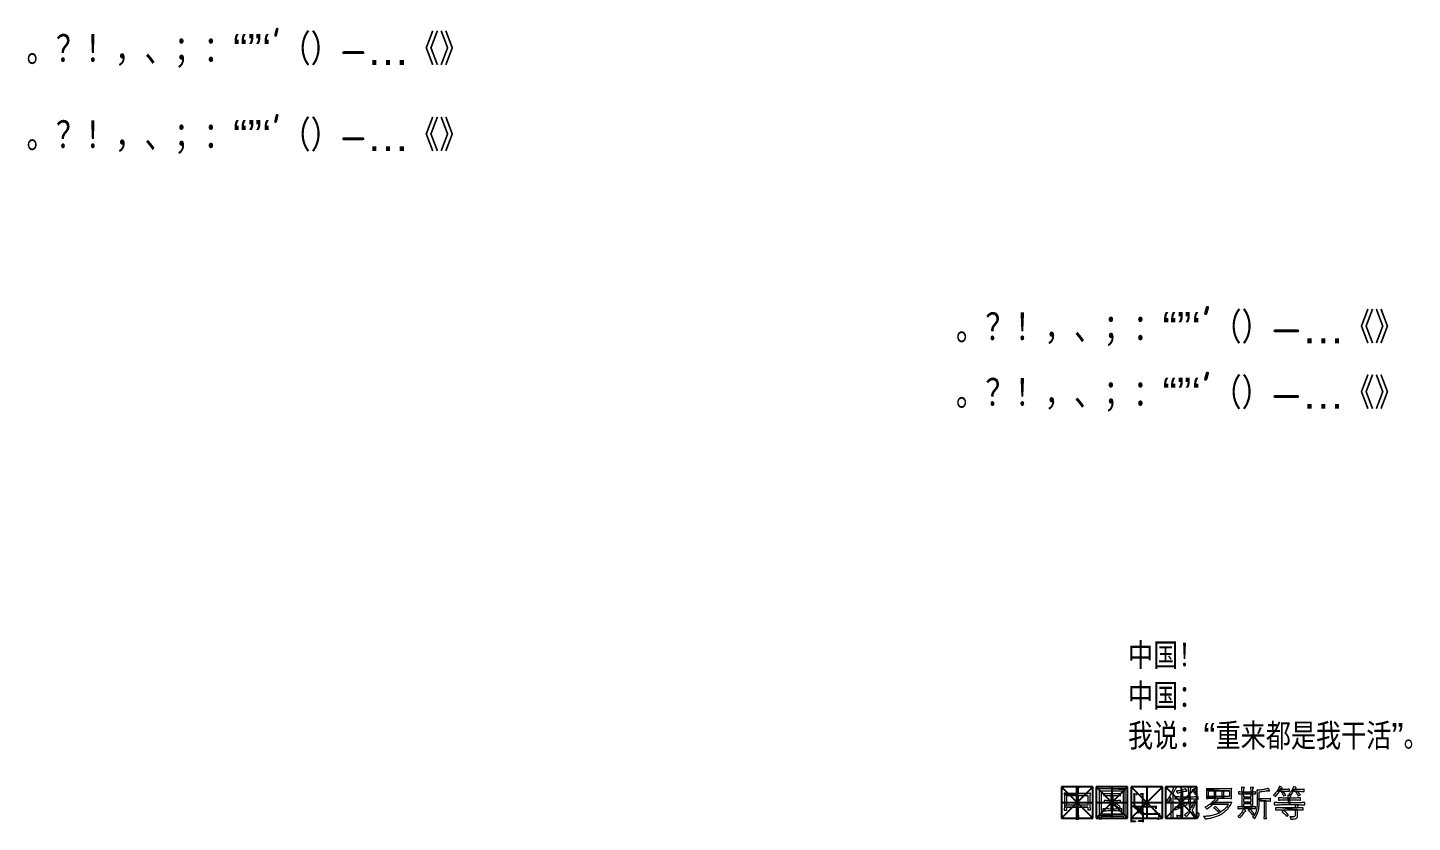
# Model space of a CAD drawing. Header units: millimetres. Extents: x -2979 to 9136, y 5799 to 12599.
# Drawn here: x 3476 to 9136, y 9350 to 12599 of the extents above; entities that cross this region are included whole.
import ezdxf

# ---------------------------------------------------------------- set-up
doc = ezdxf.new("R2010")
doc.units = ezdxf.units.MM
doc.header["$MEASUREMENT"] = 0
doc.styles.add('chin2', font='iso.shx', dxfattribs={"bigfont": 'chin2.shx'})
doc.styles.add('design', font='iso.shx', dxfattribs={"bigfont": 'design.shx'})
doc.styles.get("Standard").update_dxf_attribs({"font": 'simplex.shx'})
doc.styles.add('tssd', font='simplex.shx', dxfattribs={"bigfont": 'tssdchn.shx'})
doc.styles.add('xdx', font='simplex.shx', dxfattribs={"bigfont": 'xdx.shx'})
doc.dimstyles.get("Standard").update_dxf_attribs({"dimscale": 25, "dimtxt": 0.18, "dimasz": 0.18, "dimexe": 0.18, "dimexo": 0.0625, "dimgap": 0.09, "dimtad": 0, "dimtih": 1, "dimtoh": 1, "dimdec": 1, "dimzin": 12, "dimdsep": 46, "dimtxsty": 'Standard', "dimcen": 0.09, "dimadec": 0, "dimazin": 0, "dimtfac": 1, "dimtdec": 1, "dimtofl": 0, "dimtmove": 0, "dimatfit": 3, "dimfxl": 1, "dimtolj": 1, "dimtzin": 0, "dimarcsym": 0})

# ---------------------------------------------------------------- blocks, each defined once
blk = doc.blocks.new('rect128x128')
for p, q in [((-64, 64), (-64, -64)), ((64, 64), (-64, 64)), ((-64, 64), (64, -64)), ((64, 64), (-64, -64)), ((0, 64), (0, -64)), ((64, -64), (64, 64)), ((-64, 0), (64, 0)), ((-64, -64), (64, -64))]:
    blk.add_line(p, q)
blk = doc.blocks.new('*D4')
at = {"color": 0, "lineweight": -2, "transparency": 16777216}
for p, q in [((7986.2, 9366.4), (7986.2, 9350.4)), ((7990.7, 9354.9), (8004, 9354.9)), ((8030.3, 9354.9), (8016.9, 9354.9)), ((8034.8, 9366.4), (8034.8, 9350.4))]:
    blk.add_line(p, q, dxfattribs=at)
at = {"color": 0, "transparency": 16777216}
for points in [[(7990.7, 9355.6), (7990.7, 9354.1), (7986.2, 9354.9)], [(8030.3, 9355.6), (8030.3, 9354.1), (8034.8, 9354.9)]]:
    blk.add_solid(points, dxfattribs=at)
at = {"layer": 'Defpoints', "color": 0, "transparency": 16777216}
for p in [(7986.2, 9368), (8034.8, 9368), (8034.8, 9354.9)]:
    blk.add_point(p, dxfattribs=at)
at = {"color": 0, "transparency": 16777216, "insert": (8010.5, 9354.9), "char_height": 4.5, "attachment_point": 5}
blk.add_mtext('\\A1;48.6', dxfattribs=at)
blk = doc.blocks.new('*D5')
at = {"color": 0, "lineweight": -2, "transparency": 16777216}
for p, q in [((8051.7, 9385.5), (8104.5, 9385.5)), ((8051.7, 9368), (8104.5, 9368)), ((8100, 9363.5), (8095.5, 9363.5)), ((8100, 9381), (8100, 9372.5)), ((8100, 9368), (8100, 9363.5))]:
    blk.add_line(p, q, dxfattribs=at)
at = {"color": 0, "transparency": 16777216}
for points in [[(8099.2, 9381), (8100.7, 9381), (8100, 9385.5)], [(8099.2, 9372.5), (8100.7, 9372.5), (8100, 9368)]]:
    blk.add_solid(points, dxfattribs=at)
at = {"layer": 'Defpoints', "color": 0, "transparency": 16777216}
for p in [(8050.2, 9385.5), (8050.2, 9368), (8100, 9368)]:
    blk.add_point(p, dxfattribs=at)
at = {"color": 0, "transparency": 16777216, "insert": (8089.6, 9363.5), "char_height": 4.5, "attachment_point": 5}
blk.add_mtext('\\A1;17.5', dxfattribs=at)
blk = doc.blocks.new('*D6')
at = {"color": 0, "lineweight": -2, "transparency": 16777216}
for p, q in [((8000.6, 9428.8), (8000.6, 9470)), ((8005.1, 9465.5), (8011.2, 9465.5)), ((8030.3, 9465.5), (8024.2, 9465.5)), ((8034.8, 9378.3), (8034.8, 9470))]:
    blk.add_line(p, q, dxfattribs=at)
at = {"color": 0, "transparency": 16777216}
for points in [[(8005.1, 9466.3), (8005.1, 9464.8), (8000.6, 9465.5)], [(8030.3, 9466.3), (8030.3, 9464.8), (8034.8, 9465.5)]]:
    blk.add_solid(points, dxfattribs=at)
at = {"layer": 'Defpoints', "color": 0, "transparency": 16777216}
for p in [(8034.8, 9465.5), (8000.6, 9427.3), (8034.8, 9376.8)]:
    blk.add_point(p, dxfattribs=at)
at = {"color": 0, "transparency": 16777216, "insert": (8017.7, 9465.5), "char_height": 4.5, "attachment_point": 5}
blk.add_mtext('\\A1;34.2', dxfattribs=at)
blk = doc.blocks.new('*D7')
at = {"color": 0, "lineweight": -2, "transparency": 16777216}
for p, q in [((7997.2, 9415.5), (8091.3, 9415.5)), ((8086.8, 9411), (8086.8, 9405)), ((8086.8, 9390), (8086.8, 9396)), ((8047.3, 9385.5), (8091.3, 9385.5))]:
    blk.add_line(p, q, dxfattribs=at)
at = {"color": 0, "transparency": 16777216}
for points in [[(8086, 9411), (8087.5, 9411), (8086.8, 9415.5)], [(8086, 9390), (8087.5, 9390), (8086.8, 9385.5)]]:
    blk.add_solid(points, dxfattribs=at)
at = {"layer": 'Defpoints', "color": 0, "transparency": 16777216}
for p in [(7995.6, 9415.5), (8045.7, 9385.5), (8086.8, 9385.5)]:
    blk.add_point(p, dxfattribs=at)
at = {"color": 0, "transparency": 16777216, "insert": (8086.8, 9400.5), "char_height": 4.5, "attachment_point": 5}
blk.add_mtext('\\A1;30', dxfattribs=at)
blk = doc.blocks.new('*D8')
at = {"color": 0, "lineweight": -2, "transparency": 16777216}
for p, q in [((8018.8, 9399.5), (8025.7, 9393.5)), ((8019.8, 9400.5), (8026.6, 9394.5)), ((8026.2, 9400.9), (8029.2, 9404.2)), ((8016.4, 9389.7), (8011.9, 9389.7)), ((8019.4, 9393.1), (8016.4, 9389.7))]:
    blk.add_line(p, q, dxfattribs=at)
at = {"color": 0, "transparency": 16777216}
for points in [[(8018.8, 9393.5), (8019.9, 9392.6), (8022.3, 9396.4)], [(8025.6, 9401.3), (8026.8, 9400.4), (8023.2, 9397.5)]]:
    blk.add_solid(points, dxfattribs=at)
at = {"layer": 'Defpoints', "color": 0, "transparency": 16777216}
for p in [(8017.7, 9400.5), (8018.6, 9401.6), (8022.3, 9396.4)]:
    blk.add_point(p, dxfattribs=at)
at = {"color": 0, "transparency": 16777216, "insert": (8007.2, 9389.7), "char_height": 4.5, "attachment_point": 5}
blk.add_mtext('\\A1;1.4', dxfattribs=at)

msp = doc.modelspace()

# ---------------------------------------------------------------- linework, layer by layer
for p, q in [((8050.16, 9496.01), (8050.16, 9368.01)), ((7986.16, 9432.01), (8114.16, 9432.01)), ((8000.59, 9415.51), (7986.16, 9415.51)), ((8000.59, 9415.51), (8000.59, 9432.01)), ((8000.59, 9415.51), (8034.76, 9385.52)), ((8034.76, 9385.52), (8034.76, 9368.01)), ((8034.76, 9385.52), (8050.16, 9385.52))]:
    msp.add_line(p, q)
at = {"color": 2, "lineweight": 0}
for points in [[(7712.94, 9469.38), (7713.21, 9467.42), (7771.75, 9467.77), (7762.21, 9467.77), (7758.76, 9467.77), (7752.67, 9467.84), (7747, 9467.88), (7741.68, 9468), (7736.73, 9468.07), (7732.17, 9468.19), (7728.04, 9468.34), (7724.24, 9468.5), (7720.84, 9468.69), (7717.81, 9468.88), (7715.2, 9469.11)], [(7820.02, 9469.38), (7819.37, 9469.3), (7816.99, 9469.03), (7814.19, 9468.84), (7811.05, 9468.61), (7807.49, 9468.46), (7803.54, 9468.3), (7799.22, 9468.15), (7794.5, 9468.04), (7789.41, 9467.92), (7783.89, 9467.84), (7778.03, 9467.81), (7771.75, 9467.77), (7713.21, 9467.42), (7713.63, 9463.36), (7810.02, 9460.53), (7810.02, 9420.49), (7771.75, 9420.49), (7762.21, 9420.49), (7723.06, 9420.49), (7713.98, 9419.77), (7713.94, 9417.7), (7713.86, 9413.71), (7810.02, 9412.99), (7810.02, 9401.57), (7820.02, 9401.57), (7819.79, 9406.4), (7819.56, 9411.49), (7819.4, 9415.82), (7819.33, 9419.38), (7819.29, 9422.22), (7819.29, 9451.56), (7819.29, 9452.18), (7819.33, 9455.97), (7819.48, 9460.14), (7819.71, 9464.59)], [(7713.63, 9463.36), (7713.86, 9459.07), (7713.98, 9454.47), (7713.98, 9419.77), (7723.06, 9420.49), (7723.06, 9460.53), (7762.21, 9460.53), (7771.75, 9460.53), (7810.02, 9460.53)], [(7760.91, 9498.15), (7761.25, 9495.89), (7761.67, 9492.21), (7761.98, 9488.03), (7762.17, 9483.36), (7762.21, 9478.19), (7762.21, 9467.77), (7771.75, 9467.77), (7771.75, 9487.42), (7771.94, 9489.8), (7773.47, 9493.05), (7775.5, 9495.54), (7775.46, 9495.77), (7771.48, 9496.69), (7769.72, 9496.73), (7765.66, 9497.19)], [(7771.75, 9460.53), (7762.21, 9460.53), (7762.21, 9420.49), (7771.75, 9420.49)], [(7855.26, 9487.73), (7855.3, 9487.27), (7855.64, 9482.71), (7855.91, 9478.38), (7856.07, 9474.2), (7856.1, 9470.22), (7856.1, 9389.43), (7856.1, 9386.55), (7856.03, 9382.22), (7855.91, 9377.9), (7953.79, 9376.09), (7953.79, 9367.44), (7963.18, 9367.44), (7963.06, 9369.85), (7962.87, 9373.8), (7962.76, 9377.93), (7962.68, 9382.26), (7864.65, 9383.49), (7864.65, 9479.76), (7953.79, 9479.76), (7962.64, 9480.41), (7962.68, 9484.39), (7909.01, 9487), (7904.37, 9487), (7896.94, 9487), (7890.12, 9487.04), (7883.92, 9487.04), (7878.32, 9487.08), (7873.3, 9487.15), (7868.9, 9487.19), (7865.11, 9487.27), (7861.93, 9487.34), (7859.36, 9487.42), (7857.37, 9487.5), (7856.03, 9487.61)], [(7962.64, 9480.41), (7953.79, 9479.76), (7953.79, 9383.49), (7864.65, 9383.49), (7962.68, 9382.26), (7962.6, 9386.82), (7962.6, 9391.57), (7962.6, 9470.22), (7962.6, 9470.72), (7962.6, 9475.89)], [(7875.18, 9467.61), (7875.18, 9459.11), (7877.33, 9459.34), (7880.7, 9459.61), (7884.49, 9459.84), (7888.7, 9460.03), (7893.34, 9460.14), (7898.36, 9460.22), (7903.8, 9460.26), (7909.28, 9466.47), (7904.26, 9466.47), (7899.39, 9466.54), (7894.8, 9466.62), (7890.39, 9466.77), (7886.25, 9466.92), (7882.31, 9467.12), (7878.63, 9467.35)], [(7943.22, 9467.61), (7939.96, 9467.35), (7936.28, 9467.12), (7932.34, 9466.92), (7928.2, 9466.77), (7923.83, 9466.62), (7919.2, 9466.54), (7914.37, 9466.5), (7909.28, 9466.47), (7903.8, 9460.26), (7912.46, 9460.26), (7913.53, 9460.26), (7918.43, 9460.22), (7923.14, 9460.14), (7927.63, 9460.03), (7931.88, 9459.84), (7935.86, 9459.65), (7939.66, 9459.38), (7943.22, 9459.11)], [(7903.8, 9460.26), (7903.8, 9438.42), (7912.46, 9438.42), (7912.46, 9460.26)], [(7962.72, 9487.73), (7962.37, 9487.65), (7961.26, 9487.53), (7959.54, 9487.46), (7957.2, 9487.38), (7954.25, 9487.31), (7950.73, 9487.23), (7946.59, 9487.15), (7941.84, 9487.11), (7936.48, 9487.08), (7930.5, 9487.04), (7923.95, 9487), (7916.78, 9487), (7909.01, 9487), (7962.68, 9484.39)], [(8160.08, 9497.69), (8159.82, 9496.12), (8159.09, 9492.52), (8158.13, 9488.76), (8156.94, 9484.85), (8155.53, 9480.83), (8153.84, 9476.62), (8151.96, 9472.29), (8149.82, 9467.77), (8147.83, 9463.82), (8145.64, 9459.8), (8143.34, 9455.93), (8141.01, 9452.33), (8149.4, 9450.15), (8149.4, 9395.63), (8149.4, 9395.44), (8149.36, 9390.84), (8149.28, 9386.32), (8149.17, 9381.96), (8149.01, 9377.67), (8148.78, 9373.53), (8148.55, 9369.47), (8148.25, 9365.56), (8158.48, 9365.56), (8158.48, 9468.65), (8159.85, 9471.56), (8162.23, 9476.46), (8164.22, 9480.52), (8165.79, 9483.7), (8167.02, 9486), (8167.94, 9487.65), (8170.2, 9490.33), (8172.5, 9492.48), (8169.89, 9494.51), (8168.82, 9494.78), (8165.18, 9495.89)], [(8165.41, 9454.74), (8165.41, 9445.66), (8168.21, 9445.82), (8172.84, 9446.08), (8177.28, 9446.31), (8181.5, 9446.47), (8185.48, 9446.58), (8189.28, 9446.66), (8197.78, 9446.81), (8220.77, 9446.81), (8228.7, 9446.81), (8228.43, 9453.59), (8197.78, 9453.59), (8189.28, 9453.75), (8187.02, 9453.78), (8182.99, 9453.9), (8178.86, 9454.01), (8174.53, 9454.24), (8170.04, 9454.47)], [(8209.04, 9487.73), (8207.59, 9487), (8203.79, 9485.31), (8199.93, 9483.82), (8195.98, 9482.48), (8191.92, 9481.33), (8187.82, 9480.37), (8183.64, 9479.61), (8179.39, 9478.99), (8175.06, 9478.57), (8170.62, 9478.3), (8171.77, 9476.81), (8174.45, 9472.9), (8175.83, 9469.95), (8176.6, 9470.22), (8180.04, 9471.33), (8184.26, 9472.48), (8189.28, 9473.71), (8197.78, 9475.74), (8200.35, 9476.23), (8205.48, 9477.15), (8209.46, 9477.69), (8212.22, 9477.88), (8215.25, 9478.76), (8213.95, 9480.64), (8213.75, 9480.79), (8211.07, 9483.74)], [(8197.78, 9475.74), (8189.28, 9473.71), (8189.28, 9453.75), (8197.78, 9453.59)], [(8218.89, 9494.24), (8219.04, 9493.66), (8219.35, 9492.06), (8219.62, 9489.76), (8219.88, 9486.73), (8220.11, 9482.98), (8220.27, 9478.53), (8220.46, 9473.36), (8220.57, 9467.5), (8220.69, 9460.91), (8220.77, 9453.59), (8197.78, 9453.59), (8228.43, 9453.59), (8228.35, 9456.54), (8228.27, 9460.76), (8228.27, 9465.74), (8228.27, 9468.38), (8228.43, 9472.63), (8228.66, 9476.92), (8229, 9481.21), (8229, 9481.33), (8229.61, 9487.19), (8230.3, 9489.6), (8231.87, 9492.21), (8228.54, 9493.2), (8227.66, 9493.24), (8223.79, 9493.55)], [(8260.49, 9454.74), (8258.35, 9454.63), (8254.17, 9454.4), (8249.96, 9454.17), (8245.7, 9454.01), (8241.45, 9453.86), (8237.12, 9453.75), (8232.79, 9453.67), (8228.43, 9453.59), (8228.7, 9446.81), (8231.03, 9446.77), (8236.13, 9446.7), (8240.92, 9446.62), (8245.4, 9446.47), (8249.61, 9446.31), (8253.52, 9446.12), (8257.16, 9445.89), (8260.49, 9445.66)], [(8240.84, 9485.7), (8234.17, 9481.06), (8236.74, 9478.92), (8239.54, 9476.2), (8242.33, 9473.17), (8245.09, 9469.8), (8247.81, 9466.12), (8250.53, 9462.14), (8257.47, 9466.16), (8254.86, 9469.53), (8252.22, 9472.82), (8249.46, 9476.12), (8246.66, 9479.34), (8243.79, 9482.55)], [(8294.13, 9487.99), (8294.28, 9485.81), (8345.88, 9486.69), (8345.35, 9486.69), (8340.56, 9486.73), (8335.84, 9486.73), (8331.21, 9486.81), (8326.69, 9486.85), (8322.28, 9486.92), (8317.99, 9487.04), (8313.74, 9487.15), (8309.64, 9487.31), (8305.62, 9487.46), (8301.71, 9487.61), (8297.88, 9487.8)], [(8397.45, 9487.99), (8397.18, 9487.99), (8393.42, 9487.8), (8389.59, 9487.61), (8385.65, 9487.42), (8381.62, 9487.27), (8377.49, 9487.15), (8373.27, 9487.04), (8368.94, 9486.92), (8364.54, 9486.85), (8360.02, 9486.77), (8355.38, 9486.73), (8350.67, 9486.73), (8345.88, 9486.69), (8294.28, 9485.81), (8294.47, 9481.9), (8357.72, 9479.61), (8388.17, 9479.61), (8388.17, 9455.93), (8365.5, 9455.93), (8357.72, 9455.93), (8332.86, 9455.93), (8294.51, 9455.74), (8294.36, 9451.68), (8331.98, 9449.11), (8370.13, 9449.11), (8371.32, 9449.11), (8374.77, 9449.07), (8378.6, 9448.92), (8382.77, 9448.77), (8387.26, 9448.5), (8392.12, 9448.19), (8397.29, 9447.81), (8397.25, 9448.42), (8396.95, 9452.29), (8396.76, 9456.43), (8396.6, 9460.87), (8396.56, 9465.58), (8396.56, 9466.54), (8396.6, 9470.53), (8396.72, 9474.66), (8396.91, 9478.95), (8397.14, 9483.4)], [(8294.47, 9481.9), (8294.62, 9477.69), (8294.7, 9473.17), (8294.74, 9468.34), (8294.7, 9464.55), (8294.62, 9460.03), (8294.51, 9455.74), (8332.86, 9455.93), (8303.09, 9455.93), (8303.09, 9479.61), (8325.2, 9479.61), (8332.86, 9479.61), (8357.72, 9479.61)], [(8332.86, 9479.61), (8325.2, 9479.61), (8325.2, 9455.93), (8303.09, 9455.93), (8332.86, 9455.93)], [(8357.72, 9479.61), (8357.72, 9455.93), (8365.5, 9455.93), (8365.5, 9479.61), (8388.17, 9479.61)], [(8425.91, 9475.01), (8425.91, 9466.16), (8430.2, 9466.73), (8434.45, 9467.08), (8438.47, 9467.19), (8446.98, 9467.35), (8475.44, 9467.35), (8446.98, 9473.86), (8438.47, 9473.97), (8434.64, 9474.09), (8430.39, 9474.43)], [(8437.02, 9493.78), (8437.4, 9491.48), (8437.86, 9487.65), (8438.21, 9483.44), (8438.4, 9478.92), (8438.47, 9473.97), (8446.98, 9473.86), (8446.98, 9486.27), (8447.02, 9486.92), (8448.28, 9490.6), (8449.43, 9492.21), (8448.01, 9492.78), (8444.87, 9492.82), (8440.43, 9493.17)], [(8446.98, 9467.35), (8438.47, 9467.19), (8438.47, 9413.25), (8446.98, 9413.25), (8446.98, 9427.16), (8475.44, 9427.16), (8446.98, 9433.37), (8446.98, 9447.23), (8475.44, 9447.23), (8446.98, 9453.44)], [(8494.94, 9475.01), (8491.99, 9474.59), (8487.62, 9474.13), (8483.83, 9473.97), (8475.44, 9473.86), (8446.98, 9473.86), (8475.44, 9467.35), (8483.83, 9467.19), (8486.67, 9467.12), (8490.96, 9466.81), (8494.94, 9466.16)], [(8475.44, 9467.35), (8475.44, 9453.44), (8446.98, 9453.44), (8475.44, 9447.23), (8475.44, 9433.37), (8446.98, 9433.37), (8475.44, 9427.16), (8475.44, 9413.25), (8483.83, 9413.41), (8483.83, 9467.19)], [(8474.29, 9494.35), (8474.64, 9491.71), (8475.02, 9487.99), (8475.25, 9483.78), (8475.4, 9479.07), (8475.44, 9473.86), (8483.83, 9473.97), (8483.83, 9486.27), (8483.95, 9487.46), (8486.28, 9490.75), (8487.16, 9492.06), (8484.25, 9492.78), (8483.22, 9492.86), (8479.46, 9493.4)], [(8499.88, 9482.1), (8499.96, 9481.18), (8503.75, 9481.98)], [(8547.12, 9489.87), (8544.74, 9488.99), (8540.99, 9487.69), (8537, 9486.5), (8532.83, 9485.43), (8528.46, 9484.51), (8523.86, 9483.67), (8520.84, 9483.21), (8516.32, 9482.63), (8511.95, 9482.25), (8507.77, 9482.02), (8503.75, 9481.98), (8499.96, 9481.18), (8500.27, 9478.15), (8500.57, 9474.85), (8500.8, 9471.25), (8501.03, 9467.38), (8501.19, 9463.21), (8501.34, 9458.73), (8501.45, 9453.98), (8501.53, 9448.96), (8501.57, 9443.59), (8510, 9445.78), (8510, 9474.85), (8510.72, 9474.93), (8513.98, 9475.28), (8517.97, 9475.81), (8522.64, 9476.54), (8528.04, 9477.46), (8533.06, 9478.26), (8537.96, 9478.92), (8541.72, 9479.34), (8544.36, 9479.49), (8552.9, 9480.22), (8551.03, 9483.51), (8549.38, 9485.81)], [(8552.9, 9480.22), (8544.36, 9479.49), (8546.85, 9479.41), (8550.72, 9479.03)], [(8584.66, 9480.29), (8582.32, 9476.85), (8579.83, 9473.51), (8577.15, 9470.3), (8574.32, 9467.19), (8571.33, 9464.24), (8568.19, 9461.41), (8569.76, 9460.53), (8573.24, 9458.11), (8576.42, 9455.2), (8578.26, 9457.35), (8581.17, 9460.91), (8583.89, 9464.4), (8586.42, 9467.88), (8588.76, 9471.29), (8590.94, 9474.7), (8592.9, 9478.03), (8598.99, 9478.03)], [(8633.93, 9486.27), (8632.97, 9486), (8630.98, 9485.66), (8628.29, 9485.35), (8624.88, 9485.12), (8620.71, 9484.89), (8615.84, 9484.74), (8610.21, 9484.62), (8603.89, 9484.55), (8596.8, 9484.55), (8586.84, 9483.9), (8584.66, 9480.29), (8598.99, 9478.03), (8607.22, 9478.03), (8609.06, 9478.03), (8615.35, 9478), (8620.79, 9477.88), (8625.34, 9477.77), (8629.06, 9477.57), (8631.93, 9477.31), (8633.93, 9477.04)], [(8593.47, 9498.15), (8592.44, 9495.46), (8590.75, 9491.48), (8588.87, 9487.61), (8586.84, 9483.9), (8596.8, 9484.55), (8599.72, 9488.38), (8602.17, 9490.18), (8604.04, 9491.75), (8601.71, 9494.51), (8601.48, 9494.62), (8598.3, 9496)], [(8598.99, 9478.03), (8599.83, 9476.69), (8602.74, 9471.98), (8605.16, 9467.77), (8607.07, 9464.09), (8608.45, 9460.91), (8609.37, 9458.23), (8618.6, 9461.56), (8617.61, 9463.17), (8615.73, 9466.01), (8613.39, 9469.45), (8610.52, 9473.44), (8607.22, 9478.03)], [(8626.84, 9461.1), (8627.3, 9458.34), (8627.68, 9454.17), (8627.87, 9449.26), (8636.53, 9449.26), (8636.53, 9451.72), (8636.65, 9453.48), (8638.41, 9456.77), (8640.29, 9459.22), (8637.83, 9460.26), (8635.11, 9460.3), (8630.75, 9460.57)], [(8642.09, 9479.26), (8639.9, 9476.08), (8637.41, 9472.79), (8634.54, 9469.34), (8631.32, 9465.74), (8632.24, 9465.51), (8636.38, 9463.98), (8639.86, 9461.98), (8640.48, 9462.86), (8643.08, 9466.62), (8645.46, 9470.26), (8647.68, 9473.74), (8649.67, 9477.15), (8657.75, 9477.15)], [(8694.45, 9486.12), (8693.69, 9485.89), (8691.77, 9485.5), (8689.24, 9485.2), (8686.06, 9484.89), (8682.27, 9484.62), (8677.87, 9484.39), (8672.81, 9484.24), (8667.14, 9484.09), (8660.82, 9484.01), (8653.88, 9483.97), (8644.54, 9483.51), (8642.74, 9480.33), (8642.09, 9479.26), (8657.75, 9477.15), (8666.72, 9477.15), (8670.36, 9477.15), (8676.79, 9477.11), (8682.27, 9477.04), (8686.75, 9476.92), (8690.32, 9476.73), (8692.88, 9476.54), (8694.45, 9476.31)], [(8650.82, 9497.27), (8650.09, 9495.43), (8648.22, 9491.06), (8646.34, 9487.08), (8644.54, 9483.51), (8653.88, 9483.97), (8654.54, 9484.89), (8657.75, 9488.76), (8660.24, 9490.45), (8661.66, 9491.9), (8659.36, 9493.93), (8658.67, 9494.09), (8654.57, 9495.31)], [(8657.75, 9477.15), (8658.41, 9476.31), (8661.09, 9472.56), (8663.54, 9468.88), (8665.8, 9465.28), (8667.91, 9461.79), (8669.74, 9458.38), (8678.29, 9462.86), (8677.56, 9463.9), (8675.15, 9467.23), (8672.5, 9470.56), (8669.71, 9473.86), (8666.72, 9477.15)], [(7713.86, 9413.71), (7713.63, 9409.5), (7713.36, 9405.06), (7712.94, 9400.38), (7723.06, 9400.38), (7723.06, 9412.99), (7762.21, 9412.99), (7771.75, 9412.99), (7810.02, 9412.99)], [(7771.75, 9412.99), (7762.21, 9412.99), (7762.21, 9390.12), (7762.21, 9388.16), (7762.17, 9383.07), (7762.02, 9378.35), (7761.86, 9373.95), (7761.6, 9369.93), (7761.29, 9366.25), (7760.91, 9362.95), (7773.05, 9362.95), (7772.9, 9364.14), (7772.55, 9367.59), (7772.25, 9371.38), (7772.05, 9375.52), (7771.86, 9380.04), (7771.79, 9384.91), (7771.75, 9390.12)], [(7871.27, 9405.9), (7871.27, 9397.09), (7871.62, 9397.09), (7874.87, 9397.32), (7878.44, 9397.55), (7882.23, 9397.74), (7886.25, 9397.89), (7890.54, 9398.01), (7895.06, 9398.12), (7899.85, 9398.16), (7904.87, 9398.2), (7910.16, 9398.24), (7912.46, 9404.75), (7903.8, 9404.75), (7900.62, 9404.79), (7895.6, 9404.86), (7890.85, 9405.02), (7886.41, 9405.13), (7882.19, 9405.29), (7878.28, 9405.48), (7874.65, 9405.67)], [(7876.48, 9439.57), (7876.48, 9430.91), (7877.94, 9431.03), (7881.77, 9431.34), (7885.79, 9431.6), (7890.01, 9431.8), (7894.41, 9431.95), (7899.01, 9432.03), (7903.8, 9432.06), (7903.8, 9438.42), (7901.88, 9438.42), (7897.17, 9438.46), (7892.65, 9438.58), (7888.32, 9438.73), (7884.18, 9438.96), (7880.24, 9439.23)], [(7942.38, 9439.57), (7942.34, 9439.57), (7938.74, 9439.27), (7934.9, 9439), (7930.84, 9438.81), (7926.59, 9438.61), (7922.07, 9438.5), (7917.4, 9438.46), (7912.46, 9438.42), (7903.8, 9438.42), (7903.8, 9432.06), (7912.49, 9432.06), (7917.4, 9432.03), (7922.11, 9431.95), (7926.59, 9431.83), (7930.88, 9431.68), (7934.9, 9431.45), (7938.74, 9431.22), (7942.38, 9430.91)], [(7903.8, 9432.06), (7903.8, 9404.75), (7912.46, 9404.75), (7912.46, 9432.06), (7912.49, 9432.06)], [(7948.85, 9405.9), (7947.16, 9405.75), (7943.72, 9405.52), (7940, 9405.32), (7936.05, 9405.13), (7931.84, 9404.98), (7927.4, 9404.86), (7922.65, 9404.79), (7917.7, 9404.75), (7912.46, 9404.75), (7910.16, 9398.24), (7910.5, 9398.24), (7915.75, 9398.2), (7920.73, 9398.16), (7925.52, 9398.08), (7930, 9398.01), (7934.29, 9397.85), (7938.28, 9397.7), (7942.07, 9397.51), (7945.59, 9397.32), (7948.85, 9397.09)], [(7925.75, 9427.43), (7920.42, 9422.22), (7920.85, 9421.95), (7924.41, 9419.38), (7927.66, 9416.63), (7930.61, 9413.64), (7933.33, 9410.46), (7935.71, 9407.05), (7942.22, 9412.41), (7941.53, 9413.1), (7938.47, 9416.24), (7935.36, 9419.23), (7932.18, 9422.1), (7929.01, 9424.82)], [(8003.32, 9418.77), (7997.85, 9412.26), (7999.53, 9410.96), (8002.98, 9408.31), (8006.35, 9405.59), (8009.65, 9402.83), (8012.9, 9400.04), (8016.08, 9397.2), (8019.22, 9394.33), (8022.29, 9391.38), (8025.28, 9388.43), (8028.19, 9385.4), (8031.06, 9382.34), (8038.45, 9388.7), (8035.5, 9391.42), (8031.94, 9394.67), (8028.49, 9397.82), (8025.08, 9400.8), (8021.75, 9403.72), (8018.53, 9406.51), (8015.35, 9409.19), (8012.21, 9411.76), (8009.19, 9414.21), (8006.24, 9416.55)], [(8141.01, 9452.33), (8138.63, 9448.88), (8136.14, 9445.66), (8133.61, 9442.68), (8131.05, 9439.88), (8134.11, 9439.04), (8137.94, 9437.27), (8140.85, 9434.82), (8141.01, 9435.01), (8142.46, 9437.39), (8144.34, 9440.72), (8146.64, 9444.97), (8149.4, 9450.15)], [(8214.67, 9431.03), (8213.18, 9430.19), (8209.66, 9428.27), (8205.94, 9426.36), (8201.96, 9424.36), (8197.78, 9422.37), (8189.28, 9418.77), (8188.97, 9418.66), (8183.84, 9416.66), (8179.09, 9415.02), (8174.79, 9413.71), (8170.96, 9412.72), (8167.55, 9412.03), (8164.57, 9411.68), (8189.28, 9410.96), (8189.28, 9384.06), (8189.12, 9381.96), (8187.51, 9378.7), (8186.29, 9378.01), (8181.88, 9377.28), (8197.17, 9375.67), (8197.78, 9380.16), (8197.78, 9414.71), (8216.13, 9422.68), (8215.13, 9427.01)], [(8164.57, 9411.68), (8165.79, 9409.65), (8167.36, 9405.78), (8168.32, 9401.42), (8189.28, 9410.96)], [(8197.78, 9446.81), (8189.28, 9446.66), (8189.28, 9418.77), (8197.78, 9422.37)], [(8228.7, 9446.81), (8220.77, 9446.81), (8220.92, 9443.52), (8221.19, 9439.15), (8221.53, 9434.82), (8221.99, 9430.53), (8222.53, 9426.28), (8223.18, 9422.07), (8223.91, 9417.89), (8224.71, 9413.75), (8225.63, 9409.65), (8233.18, 9410.53), (8232.72, 9412.37), (8231.99, 9415.78), (8231.3, 9419.46), (8230.73, 9423.37), (8230.19, 9427.54), (8229.69, 9431.99), (8229.31, 9436.66), (8228.96, 9441.6)], [(8243.29, 9439.15), (8243.18, 9438.42), (8242.49, 9434.52), (8241.57, 9430.57), (8240.38, 9426.59), (8238.96, 9422.6), (8237.28, 9418.62), (8235.36, 9414.56), (8233.18, 9410.53), (8225.63, 9409.65), (8226.59, 9405.59), (8227.7, 9401.57), (8226.78, 9400.23), (8224.56, 9397.43), (8222.03, 9394.64), (8230.57, 9393.18), (8232.1, 9389.46), (8234.17, 9385.14), (8236.32, 9381.27), (8238.54, 9377.86), (8240.88, 9374.95), (8252.41, 9376.4), (8251.76, 9376.48), (8248.96, 9378.24), (8245.47, 9382.34), (8243.94, 9384.56), (8242.1, 9387.74), (8240.23, 9391.53), (8238.31, 9395.9), (8236.36, 9400.84), (8236.74, 9401.46), (8238.81, 9404.83), (8240.8, 9408.43), (8242.68, 9412.3), (8244.48, 9416.36), (8246.16, 9420.65), (8248.23, 9425.63), (8250.26, 9429.34), (8251.95, 9430.76), (8254.13, 9432.49), (8251.95, 9434.52), (8250.72, 9435.05), (8246.85, 9437.01)], [(8398.29, 9432.22), (8397.94, 9432.18), (8394.96, 9431.91), (8391.55, 9431.68), (8387.72, 9431.53), (8383.42, 9431.37), (8378.67, 9431.26), (8373.46, 9431.22), (8367.83, 9431.18), (8327.53, 9431.18), (8314.09, 9428.73), (8313.17, 9427.93), (8309.57, 9425.05), (8383.85, 9424.25), (8383, 9422.6), (8381.13, 9419.31), (8378.98, 9416.13), (8376.61, 9412.99), (8374, 9409.88), (8371.17, 9406.86), (8368.1, 9403.91), (8364.77, 9401.03), (8361.21, 9398.2), (8357.41, 9395.44), (8353.39, 9392.72), (8343.97, 9392.07), (8347.03, 9388.97), (8345.73, 9388.32), (8342.28, 9386.74), (8338.64, 9385.25), (8334.77, 9383.79), (8330.71, 9382.42), (8326.46, 9381.11), (8321.98, 9379.89), (8317.27, 9378.7), (8316.35, 9378.51), (8311.98, 9377.55), (8307.69, 9376.71), (8303.44, 9375.98), (8299.18, 9375.37), (8294.97, 9374.83), (8290.83, 9374.45), (8286.69, 9374.14), (8282.6, 9373.95), (8284.93, 9371.69), (8287.08, 9368.24), (8288.38, 9364.1), (8290.49, 9364.33), (8294.32, 9364.83), (8298.26, 9365.44), (8302.36, 9366.13), (8306.58, 9366.98), (8310.98, 9367.9), (8315.5, 9368.89), (8320.14, 9370.04), (8323.89, 9371), (8328.26, 9372.23), (8332.47, 9373.6), (8336.53, 9375.02), (8340.44, 9376.59), (8344.2, 9378.24), (8347.76, 9380.04), (8351.21, 9381.88), (8351.44, 9382.03), (8355.11, 9384.22), (8358.72, 9386.51), (8362.24, 9388.93), (8365.69, 9391.46), (8369.02, 9394.1), (8372.28, 9396.82), (8375.49, 9399.69), (8376.38, 9400.54), (8378.75, 9402.95), (8381.16, 9405.63), (8383.58, 9408.62), (8385.99, 9411.88), (8388.44, 9415.4), (8390.89, 9419.19), (8393.35, 9423.25), (8395.8, 9427.58)], [(8309.57, 9425.05), (8306, 9422.33), (8302.44, 9419.84), (8298.88, 9417.54), (8295.31, 9415.48), (8291.75, 9413.64), (8288.23, 9411.95), (8290.22, 9410.84), (8293.55, 9408.2), (8296, 9405.02), (8297.31, 9405.82), (8300.87, 9408.2), (8304.39, 9410.65), (8307.8, 9413.18), (8311.17, 9415.82), (8314.43, 9418.54), (8317.61, 9421.34), (8320.71, 9424.25), (8383.85, 9424.25)], [(8294.36, 9451.68), (8294.13, 9447.81), (8297.08, 9448.04), (8300.68, 9448.27), (8304.47, 9448.46), (8308.49, 9448.65), (8312.78, 9448.77), (8317.23, 9448.92), (8321.94, 9449), (8326.84, 9449.07), (8331.98, 9449.11)], [(8331.98, 9449.11), (8331.32, 9447.89), (8329.41, 9444.9), (8327.15, 9441.79), (8324.47, 9438.65), (8321.4, 9435.43), (8317.92, 9432.1), (8314.09, 9428.73), (8327.53, 9431.18), (8330.56, 9434.13), (8334.5, 9437.7), (8337.45, 9439.99), (8339.37, 9441.03), (8341.97, 9442.6), (8340.21, 9444.21), (8339.75, 9444.36), (8336.07, 9446.24), (8332.86, 9449.11), (8370.13, 9449.11)], [(8331.4, 9414.56), (8324.35, 9409.08), (8324.7, 9408.81), (8328.03, 9406.24), (8331.32, 9403.56), (8334.58, 9400.84), (8337.76, 9398.01), (8340.9, 9395.06), (8343.97, 9392.07), (8353.39, 9392.72), (8352.66, 9393.53), (8349.64, 9396.7), (8346.65, 9399.85), (8343.62, 9402.91), (8340.6, 9405.9), (8337.53, 9408.85), (8334.47, 9411.76)], [(8422.42, 9414.4), (8422.42, 9405.75), (8423.8, 9405.98), (8427.29, 9406.36), (8431.39, 9406.67), (8436.06, 9406.86), (8441.35, 9406.89), (8478.2, 9406.89), (8438.47, 9413.25), (8434.99, 9413.33), (8430.62, 9413.52), (8426.45, 9413.91)], [(8445.83, 9403.72), (8444.18, 9400.42), (8442.11, 9396.67), (8439.85, 9393.07), (8437.44, 9389.58), (8434.87, 9386.25), (8432.15, 9383.07), (8429.28, 9379.96), (8426.22, 9377.05), (8423, 9374.22), (8424.34, 9373.83), (8428.02, 9372), (8431.23, 9369.16), (8431.92, 9369.93), (8434.61, 9372.99), (8437.29, 9376.13), (8439.97, 9379.43), (8442.65, 9382.84), (8445.33, 9386.36), (8448.01, 9390), (8450.54, 9393.22), (8452.92, 9395.21), (8455.37, 9397.09), (8455.37, 9397.09), (8452.19, 9399.23), (8449.16, 9400.73)], [(8495.4, 9414.4), (8492.72, 9414.06), (8488.54, 9413.68), (8483.83, 9413.41), (8475.44, 9413.25), (8446.98, 9413.25), (8438.47, 9413.25), (8478.2, 9406.89), (8478.39, 9406.89), (8483.18, 9406.82), (8487.62, 9406.63), (8491.69, 9406.24), (8495.4, 9405.75)], [(8470.69, 9405.32), (8464.49, 9400.84), (8466.06, 9399.42), (8469.01, 9396.63), (8471.88, 9393.64), (8474.68, 9390.46), (8477.4, 9387.13), (8480.08, 9383.6), (8482.68, 9379.89), (8488.89, 9385.94), (8488.2, 9386.82), (8485.29, 9390.42), (8482.34, 9393.83), (8479.43, 9397.01), (8476.51, 9400), (8473.6, 9402.76)], [(8501.57, 9443.59), (8501.61, 9438), (8501.61, 9435.93), (8501.53, 9430.42), (8501.38, 9425.21), (8501.15, 9420.26), (8500.84, 9415.63), (8500.46, 9411.3), (8499.96, 9407.28), (8499.42, 9403.56), (8498.77, 9400.15), (8498.04, 9397.01), (8497.28, 9394.18), (8496.4, 9391.57), (8494.75, 9387.63), (8492.8, 9383.87), (8490.54, 9380.39), (8487.97, 9377.13), (8485.1, 9374.1), (8481.95, 9371.34), (8484.67, 9370.39), (8488.16, 9368.2), (8491.07, 9365.14), (8493.41, 9368.62), (8495.94, 9372.61), (8498.2, 9376.52), (8500.23, 9380.35), (8502.07, 9384.1), (8503.64, 9387.78), (8504.98, 9391.38), (8506.09, 9394.9), (8506.28, 9395.71), (8506.97, 9398.62), (8507.58, 9401.84), (8508.12, 9405.36), (8508.58, 9409.19), (8509, 9413.33), (8509.31, 9417.77), (8509.58, 9422.49), (8509.81, 9427.54), (8509.92, 9432.91), (8510, 9438.58), (8530.07, 9438.58)], [(8555.62, 9447.54), (8555.16, 9447.43), (8552.17, 9446.81), (8548.5, 9446.39), (8544.21, 9446.05), (8539.26, 9445.85), (8533.67, 9445.78), (8510, 9445.78), (8501.57, 9443.59), (8530.07, 9438.58), (8538.15, 9438.58), (8538.81, 9438.54), (8543.67, 9438.38), (8548.11, 9438.04), (8552.1, 9437.5), (8555.62, 9436.81)], [(8530.07, 9438.58), (8530.07, 9389.27), (8530.07, 9387.24), (8529.99, 9382.53), (8529.84, 9378.09), (8529.61, 9373.87), (8529.3, 9369.89), (8528.92, 9366.13), (8539.3, 9366.13), (8539.15, 9367.71), (8538.77, 9371.65), (8538.5, 9375.75), (8538.31, 9380.04), (8538.19, 9384.56), (8538.15, 9389.27), (8538.15, 9438.58)], [(8571.67, 9431.49), (8571.67, 9421.22), (8573.97, 9421.38), (8577.46, 9421.61), (8581.1, 9421.84), (8584.81, 9422.03), (8588.72, 9422.22), (8592.71, 9422.37), (8596.84, 9422.52), (8601.1, 9422.68), (8605.46, 9422.79), (8609.94, 9422.87), (8614.58, 9422.95), (8619.33, 9423.02), (8624.23, 9423.06), (8629.21, 9423.1), (8634.35, 9423.1), (8636.53, 9429.61), (8627.87, 9429.61), (8627.07, 9429.61), (8622.17, 9429.65), (8617.38, 9429.69), (8612.66, 9429.77), (8608.07, 9429.84), (8603.59, 9429.96), (8599.22, 9430.07), (8594.97, 9430.22), (8590.83, 9430.38), (8586.77, 9430.57), (8582.82, 9430.76), (8578.99, 9430.99), (8575.28, 9431.22)], [(8576.16, 9409.81), (8576.16, 9401.11), (8578.84, 9401.34), (8582.17, 9401.53), (8585.96, 9401.68), (8590.22, 9401.84), (8594.93, 9401.91), (8600.1, 9401.95), (8605.77, 9401.99), (8657.64, 9401.99), (8666.56, 9401.99), (8605.77, 9408.93), (8600.48, 9408.93), (8595.27, 9409), (8590.52, 9409.08), (8586.23, 9409.19), (8582.4, 9409.39), (8579.03, 9409.58)], [(8588.41, 9450.84), (8588.41, 9441.18), (8589.18, 9441.26), (8592.48, 9441.53), (8596.04, 9441.79), (8599.87, 9442.02), (8603.89, 9442.22), (8608.18, 9442.41), (8612.74, 9442.52), (8617.53, 9442.64), (8622.59, 9442.71), (8627.87, 9442.75), (8627.87, 9449.26), (8626.57, 9449.26), (8621.36, 9449.34), (8616.38, 9449.42), (8611.63, 9449.53), (8607.15, 9449.69), (8602.9, 9449.84), (8598.91, 9450.07), (8595.16, 9450.3), (8591.67, 9450.57)], [(8608.07, 9399.81), (8602.74, 9393.45), (8604.96, 9391.84), (8608.49, 9389.12), (8611.82, 9386.32), (8614.96, 9383.41), (8617.87, 9380.46), (8620.59, 9377.4), (8623.08, 9374.22), (8629.9, 9380.58), (8627.53, 9382.99), (8624.5, 9385.9), (8621.4, 9388.77), (8618.22, 9391.61), (8614.92, 9394.37), (8611.55, 9397.13)], [(8689.4, 9409.81), (8688.63, 9409.69), (8685.83, 9409.46), (8682.23, 9409.27), (8677.83, 9409.12), (8672.62, 9409), (8666.56, 9408.93), (8657.64, 9408.93), (8605.77, 9408.93), (8666.56, 9401.99), (8668.79, 9401.95), (8674.49, 9401.88), (8679.44, 9401.76), (8683.57, 9401.57), (8686.91, 9401.38), (8689.4, 9401.11)], [(8678.71, 9450.84), (8675.99, 9450.57), (8672.66, 9450.3), (8669.06, 9450.07), (8665.19, 9449.84), (8661.05, 9449.69), (8656.68, 9449.53), (8652.01, 9449.42), (8647.1, 9449.34), (8641.97, 9449.26), (8636.53, 9449.26), (8627.87, 9449.26), (8627.87, 9442.75), (8636.53, 9442.75), (8641.24, 9442.75), (8646.34, 9442.71), (8651.24, 9442.64), (8655.88, 9442.52), (8660.28, 9442.37), (8664.42, 9442.18), (8668.37, 9441.99), (8672.04, 9441.76), (8675.49, 9441.49), (8678.71, 9441.18)], [(8627.87, 9442.75), (8627.87, 9429.61), (8636.53, 9429.61), (8636.53, 9442.75)], [(8696.91, 9431.49), (8696.45, 9431.45), (8693, 9431.18), (8689.4, 9430.95), (8685.72, 9430.72), (8681.89, 9430.53), (8677.9, 9430.38), (8673.81, 9430.19), (8669.59, 9430.07), (8665.26, 9429.96), (8660.78, 9429.84), (8656.18, 9429.77), (8651.47, 9429.69), (8646.61, 9429.65), (8641.63, 9429.61), (8636.53, 9429.61), (8634.35, 9423.1), (8637.68, 9423.1), (8642.74, 9423.06), (8647.64, 9423.02), (8652.47, 9422.98), (8657.1, 9422.91), (8661.66, 9422.83), (8666.07, 9422.72), (8670.36, 9422.6), (8674.53, 9422.45), (8678.59, 9422.3), (8682.5, 9422.1), (8686.29, 9421.91), (8689.97, 9421.68), (8693.5, 9421.45), (8696.91, 9421.22)], [(8666.56, 9401.99), (8657.64, 9401.99), (8657.64, 9383.07), (8657.56, 9381.23), (8656.68, 9376.82), (8654.73, 9374.37), (8651.62, 9373.14), (8647.07, 9372.65), (8636.53, 9371.31), (8638.22, 9367.17), (8638.83, 9363.68), (8642.39, 9363.72), (8647.03, 9363.87), (8651.09, 9364.14), (8654.57, 9364.56), (8656.07, 9364.79), (8660.28, 9366.1), (8663.54, 9368.01), (8664.76, 9369.43), (8666.14, 9372.99), (8666.56, 9377.97)], [(8656.6, 9421.07), (8657.06, 9418.16), (8657.45, 9413.98), (8657.64, 9408.93), (8666.56, 9408.93), (8666.56, 9411.68), (8666.72, 9413.41), (8668.44, 9416.74), (8670.32, 9419.19), (8667.87, 9420.19), (8664.84, 9420.26), (8660.51, 9420.53)], [(7855.91, 9377.9), (7855.76, 9373.64), (7855.53, 9369.43), (7855.26, 9365.25), (7864.65, 9365.25), (7864.65, 9376.09), (7953.79, 9376.09)], [(8172.07, 9378.28), (8173.76, 9375.56), (8175.48, 9371.65), (8176.1, 9368.01), (8176.33, 9368.01), (8181.69, 9368.2), (8186.21, 9368.66), (8189.96, 9369.47), (8192.88, 9370.62), (8195.29, 9372.38), (8197.17, 9375.67), (8181.88, 9377.28), (8180.81, 9377.28), (8176.86, 9377.59)], [(8222.03, 9394.64), (8219.12, 9391.84), (8215.86, 9389.08), (8212.26, 9386.32), (8208.31, 9383.6), (8203.99, 9380.88), (8205.98, 9379.85), (8209.46, 9377.32), (8211.95, 9374.37), (8212.68, 9375.02), (8216.21, 9378.24), (8219.5, 9381.38), (8222.6, 9384.45), (8225.48, 9387.43), (8228.12, 9390.35), (8230.57, 9393.18)], [(8256.16, 9390), (8255.93, 9384.94), (8255.24, 9380.19), (8254.06, 9377.36), (8252.41, 9376.4), (8240.88, 9374.95), (8243.29, 9372.49), (8243.67, 9372.15), (8247.81, 9368.82), (8251.34, 9366.79), (8254.29, 9366.13), (8254.82, 9366.17), (8258.15, 9367.59), (8260.76, 9371.19), (8261.72, 9373.37), (8262.87, 9377.01), (8263.9, 9381.38), (8264.82, 9386.51), (8263.86, 9386.67), (8259.88, 9387.86)], [(8635.38, 9373.49), (8636.53, 9371.31), (8647.07, 9372.65), (8644.27, 9372.72), (8640.06, 9372.99)]]:
    msp.add_lwpolyline(points, close=True, dxfattribs=at)
msp.add_arc((7894.89, 9260.64), 187.5, 41.75913, 55.68738)

# ---------------------------------------------------------------- block references
for p in [(7765.95, 9432.01), (7907.63, 9432.01), (8050.16, 9432.01), (8190.98, 9432.01)]:
    msp.add_blockref('rect128x128', p)

# ---------------------------------------------------------------- texts
for style, p in [('chin2', (3470.61, 12447.17)), ('design', (3470.61, 12094.95))]:
    msp.add_text('。？！，、；：“”‘’（）—…《》', height=127, dxfattribs=dict(style=style)).set_placement(p)
at = {"color": 3, "style": 'tssd'}
msp.add_text('。？！，、；：“”‘’（）—…《》', height=127, dxfattribs=at).set_placement((7270.14, 11309.4))
at = {"color": 6, "style": 'xdx'}
msp.add_text('。？！，、；：“”‘’（）—…《》', height=127, dxfattribs=at).set_placement((7270.14, 11041.14))
at = {"color": 2, "style": 'xdx'}
for s, p in [('中国！', (7973.78, 9977.09)), ('中国：', (7973.78, 9811.14)), ('我说：“重来都是我干活”。', (7973.78, 9647.9))]:
    msp.add_text(s, height=108, dxfattribs=at).set_placement(p)

# ---------------------------------------------------------------- dimensions: what is measured, and where the dimension line sits
for base, p1, p2, picture, middle in [((8034.76, 9465.53), (8000.59, 9427.27), (8034.76, 9376.76), '*D6', (8017.67, 9465.53)), ((8034.76, 9354.88), (7986.16, 9368.01), (8034.76, 9368.01), '*D4', (8010.46, 9354.88))]:
    dim = msp.add_linear_dim(base=base, p1=p1, p2=p2, dimstyle='Standard')
    dim.commit()
    dim.dimension.update_dxf_attribs({"geometry": picture, "text_midpoint": middle})
for base, p1, p2, picture, middle in [((8086.78, 9385.52), (7995.65, 9415.51), (8045.73, 9385.52), '*D7', (8086.78, 9400.52)), ((8099.96, 9368.01), (8050.16, 9385.52), (8050.16, 9368.01), '*D5', (8089.57, 9363.51))]:
    dim = msp.add_linear_dim(base=base, p1=p1, p2=p2, angle=90, dimstyle='Standard')
    dim.commit()
    dim.dimension.update_dxf_attribs({"geometry": picture, "text_midpoint": middle})
dim = msp.add_aligned_dim(p1=(8018.58, 9401.56), p2=(8017.67, 9400.52), distance=6.19, dimstyle='Standard')
dim.commit()
dim.dimension.update_dxf_attribs({"geometry": '*D8', "text_midpoint": (8007.2, 9389.67)})

doc.saveas('drawing.dxf')
